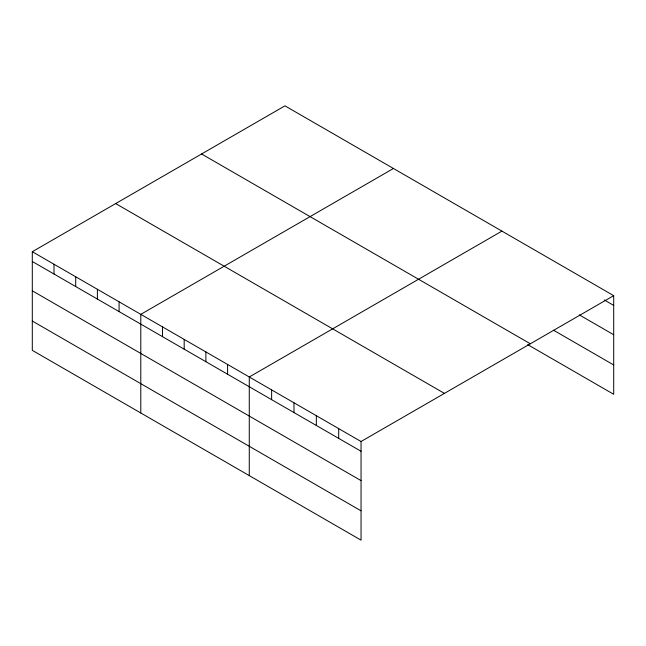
<?xml version="1.0" encoding="UTF-8"?>
<svg xmlns="http://www.w3.org/2000/svg" width="646" height="646" viewBox="0 0 646 646"><rect width="100%" height="100%" fill="white"/><g stroke="black" fill="none" stroke-linecap="round" stroke-linejoin="round"><path stroke-width="0.97" d="M32.3 251.714L361.049 441.517L361.049 540.153L32.3 350.35L32.3 251.714L284.951 105.847L613.7 295.65L613.7 394.286L527.717 344.641M393.438 168.485L140.788 314.352L140.788 412.988M501.926 231.115L249.275 376.981L249.275 475.618M361.049 441.517L613.7 295.65M604.244 299.954L613.7 305.413M579.309 314.885L613.7 334.741M553.517 330.211L613.7 364.958M201.576 153.982L530.326 343.785M115.674 203.579L444.424 393.382M32.3 261.485L361.049 451.288M32.3 290.813L361.049 480.608M32.3 321.03L361.049 510.825M338.69 428.613L338.69 438.376M316.338 415.701L316.338 425.472M293.978 402.797L293.978 412.568M271.627 389.893L271.627 399.656M227.578 364.457L227.578 374.228M205.88 351.933L205.88 361.695M184.183 339.4L184.183 349.171M162.485 326.876L162.485 336.647M119.09 301.819L119.09 311.59M97.393 289.295L97.393 299.066M75.695 276.771L75.695 286.541M53.998 264.246L53.998 274.009"/></g></svg>
